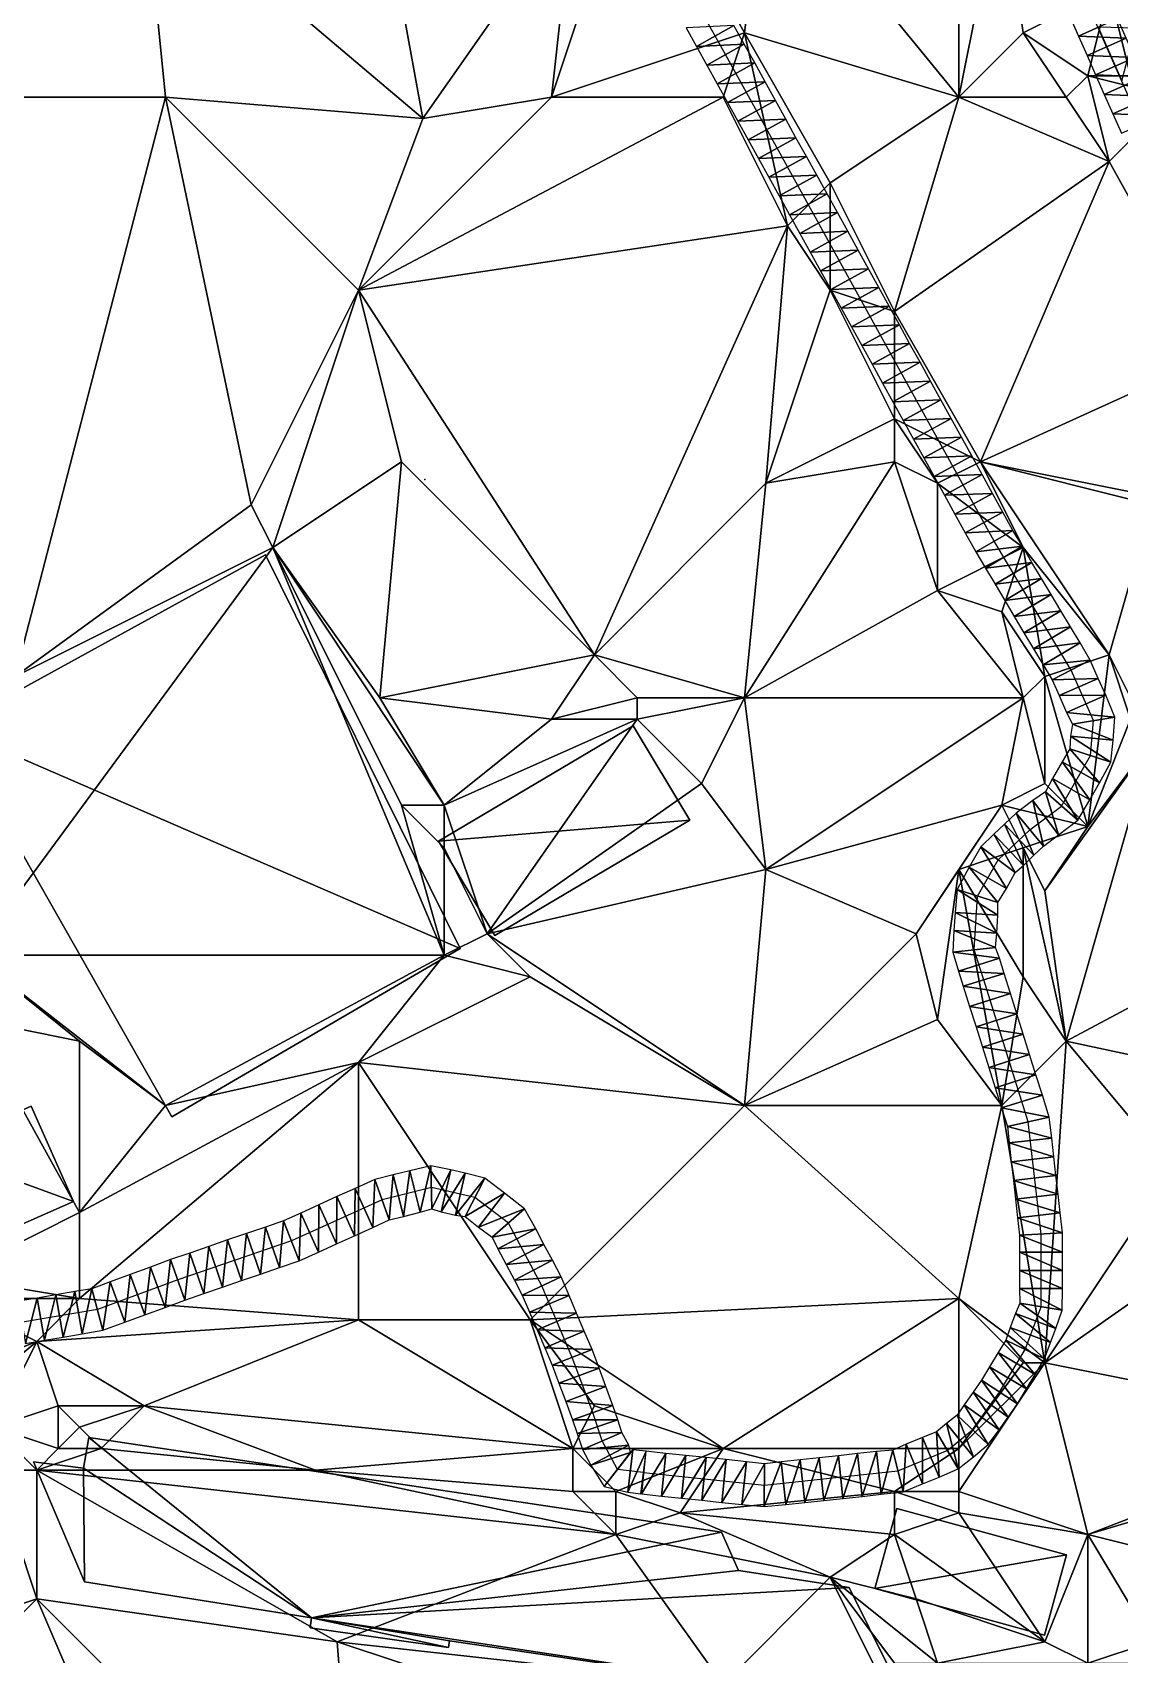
# Model space of a CAD drawing. Header units: metres. Extents: x -1103 to 901, y -902 to 905.
# Drawn here: x 689.6 to 791, y 260.8 to 412 of the extents above; entities that cross this region are included whole.
import ezdxf

# ---------------------------------------------------------------- set-up
doc = ezdxf.new("R2010")
doc.units = ezdxf.units.M
for name, color, linetype in [('OSM_BUILDING_FOOTPRINTS', 7, 'CONTINUOUS'), ('OSM_BUILDING_ROOFS', 1, 'CONTINUOUS'), ('OSM_BUILDING_WALLS', 8, 'CONTINUOUS'), ('OSM_PLAZA', 41, 'CONTINUOUS'), ('OSM_ROAD_AXES', 2, 'CONTINUOUS'), ('OSM_ROAD_SURFACE', 9, 'CONTINUOUS'), ('OSM_TERRAIN', 3, 'CONTINUOUS'), ('OSM_TREES', 3, 'CONTINUOUS')]:
    doc.layers.add(name, color=color, linetype=linetype)

msp = doc.modelspace()

# ---------------------------------------------------------------- linework, layer by layer
at = {"layer": 'OSM_BUILDING_FOOTPRINTS'}
for points in [[(711.33, 363.32, 9.52), (729.47, 326.62, 9.52), (702.61, 310.93, 9.52), (681.95, 347.19, 9.52), (711.33, 363.32, 9.52)], [(732.72, 327.83, 10.71), (727.46, 336.64, 10.71), (745.62, 347.39, 10.71), (750.91, 338.58, 10.71), (732.72, 327.83, 10.71)], [(689.48, 311.94, 9.09), (693.44, 303.03, 9.09), (684.15, 298.98, 9.09), (680.21, 307.87, 9.09), (689.48, 311.94, 9.09)], [(689.71, 278.76, 11.27), (694.37, 278.17, 11.27), (694.85, 281.05, 11.27), (753.85, 272.21, 11.27), (755.45, 268.64, 11.27), (765.77, 267.06, 11.27), (771.35, 255.78, 11.27), (728.49, 262.07, 11.27), (728.38, 261.45, 11.27), (715.5, 263.28, 11.27), (715.62, 264.22, 11.27), (694.44, 267.58, 11.27), (689.71, 278.76, 11.27)], [(770.21, 274.42, 10.73), (786.04, 270.1, 10.73), (783.98, 262.62, 10.73), (768.14, 266.95, 10.73), (770.21, 274.42, 10.73)]]:
    msp.add_polyline3d(points, close=True, dxfattribs=at)
at = {"layer": 'OSM_BUILDING_ROOFS'}
for points in [[(729.47, 326.62, 19.52), (711.33, 363.32, 19.52), (681.95, 347.19, 19.52)], [(729.47, 326.62, 19.52), (681.95, 347.19, 19.52), (702.61, 310.93, 19.52)], [(727.46, 336.64, 20.71), (750.91, 338.58, 20.71), (745.62, 347.39, 20.71)], [(727.46, 336.64, 20.71), (732.72, 327.83, 20.71), (750.91, 338.58, 20.71)], [(693.44, 303.03, 19.09), (689.48, 311.94, 19.09), (680.21, 307.87, 19.09)], [(693.44, 303.03, 19.09), (680.21, 307.87, 19.09), (684.15, 298.98, 19.09)], [(715.62, 264.22, 21.27), (694.85, 281.05, 21.27), (694.37, 278.17, 21.27)], [(715.62, 264.22, 21.27), (753.85, 272.21, 21.27), (694.85, 281.05, 21.27)], [(694.37, 278.17, 21.27), (689.71, 278.76, 21.27), (694.44, 267.58, 21.27)], [(694.37, 278.17, 21.27), (694.44, 267.58, 21.27), (715.62, 264.22, 21.27)], [(786.04, 270.1, 20.73), (770.21, 274.42, 20.73), (768.14, 266.95, 20.73)], [(715.62, 264.22, 21.27), (755.45, 268.64, 21.27), (753.85, 272.21, 21.27)], [(786.04, 270.1, 20.73), (768.14, 266.95, 20.73), (783.98, 262.62, 20.73)], [(715.62, 264.22, 21.27), (765.77, 267.06, 21.27), (755.45, 268.64, 21.27)], [(715.62, 264.22, 21.27), (771.35, 255.78, 21.27), (765.77, 267.06, 21.27)], [(715.62, 264.22, 21.27), (715.5, 263.28, 21.27), (728.38, 261.45, 21.27)], [(715.62, 264.22, 21.27), (728.38, 261.45, 21.27), (728.49, 262.07, 21.27)], [(715.62, 264.22, 21.27), (728.49, 262.07, 21.27), (771.35, 255.78, 21.27)]]:
    msp.add_3dface(points, dxfattribs=at)
at = {"layer": 'OSM_BUILDING_WALLS'}
for points in [[(711.33, 363.32, 9.52), (681.95, 347.19, 9.52), (681.95, 347.19, 19.52)], [(711.33, 363.32, 9.52), (681.95, 347.19, 19.52), (711.33, 363.32, 19.52)], [(729.47, 326.62, 9.52), (711.33, 363.32, 9.52), (711.33, 363.32, 19.52)], [(729.47, 326.62, 9.52), (711.33, 363.32, 19.52), (729.47, 326.62, 19.52)], [(681.95, 347.19, 9.52), (702.61, 310.93, 9.52), (702.61, 310.93, 19.52)], [(681.95, 347.19, 9.52), (702.61, 310.93, 19.52), (681.95, 347.19, 19.52)], [(745.62, 347.39, 10.71), (727.46, 336.64, 10.71), (727.46, 336.64, 20.71)], [(745.62, 347.39, 10.71), (727.46, 336.64, 20.71), (745.62, 347.39, 20.71)], [(750.91, 338.58, 10.71), (745.62, 347.39, 10.71), (745.62, 347.39, 20.71)], [(750.91, 338.58, 10.71), (745.62, 347.39, 20.71), (750.91, 338.58, 20.71)], [(732.72, 327.83, 10.71), (750.91, 338.58, 10.71), (750.91, 338.58, 20.71)], [(732.72, 327.83, 10.71), (750.91, 338.58, 20.71), (732.72, 327.83, 20.71)], [(727.46, 336.64, 10.71), (732.72, 327.83, 10.71), (732.72, 327.83, 20.71)], [(727.46, 336.64, 10.71), (732.72, 327.83, 20.71), (727.46, 336.64, 20.71)], [(702.61, 310.93, 9.52), (729.47, 326.62, 9.52), (729.47, 326.62, 19.52)], [(702.61, 310.93, 9.52), (729.47, 326.62, 19.52), (702.61, 310.93, 19.52)], [(693.44, 303.03, 9.09), (689.48, 311.94, 9.09), (689.48, 311.94, 19.09)], [(693.44, 303.03, 9.09), (689.48, 311.94, 19.09), (693.44, 303.03, 19.09)], [(684.15, 298.98, 9.09), (693.44, 303.03, 9.09), (693.44, 303.03, 19.09)], [(684.15, 298.98, 9.09), (693.44, 303.03, 19.09), (684.15, 298.98, 19.09)], [(694.85, 281.05, 11.27), (694.37, 278.17, 11.27), (694.37, 278.17, 21.27)], [(694.85, 281.05, 11.27), (694.37, 278.17, 21.27), (694.85, 281.05, 21.27)], [(753.85, 272.21, 11.27), (694.85, 281.05, 11.27), (694.85, 281.05, 21.27)], [(753.85, 272.21, 11.27), (694.85, 281.05, 21.27), (753.85, 272.21, 21.27)], [(694.37, 278.17, 11.27), (689.71, 278.76, 11.27), (689.71, 278.76, 21.27)], [(694.37, 278.17, 11.27), (689.71, 278.76, 21.27), (694.37, 278.17, 21.27)], [(689.71, 278.76, 11.27), (694.44, 267.58, 11.27), (694.44, 267.58, 21.27)], [(689.71, 278.76, 11.27), (694.44, 267.58, 21.27), (689.71, 278.76, 21.27)], [(770.21, 274.42, 10.73), (768.14, 266.95, 10.73), (768.14, 266.95, 20.73)], [(770.21, 274.42, 10.73), (768.14, 266.95, 20.73), (770.21, 274.42, 20.73)], [(786.04, 270.1, 10.73), (770.21, 274.42, 10.73), (770.21, 274.42, 20.73)], [(786.04, 270.1, 10.73), (770.21, 274.42, 20.73), (786.04, 270.1, 20.73)], [(755.45, 268.64, 11.27), (753.85, 272.21, 11.27), (753.85, 272.21, 21.27)], [(755.45, 268.64, 11.27), (753.85, 272.21, 21.27), (755.45, 268.64, 21.27)], [(783.98, 262.62, 10.73), (786.04, 270.1, 10.73), (786.04, 270.1, 20.73)], [(783.98, 262.62, 10.73), (786.04, 270.1, 20.73), (783.98, 262.62, 20.73)], [(765.77, 267.06, 11.27), (755.45, 268.64, 11.27), (755.45, 268.64, 21.27)], [(765.77, 267.06, 11.27), (755.45, 268.64, 21.27), (765.77, 267.06, 21.27)], [(694.44, 267.58, 11.27), (715.62, 264.22, 11.27), (715.62, 264.22, 21.27)], [(694.44, 267.58, 11.27), (715.62, 264.22, 21.27), (694.44, 267.58, 21.27)], [(771.35, 255.78, 11.27), (765.77, 267.06, 11.27), (765.77, 267.06, 21.27)], [(771.35, 255.78, 11.27), (765.77, 267.06, 21.27), (771.35, 255.78, 21.27)], [(768.14, 266.95, 10.73), (783.98, 262.62, 10.73), (783.98, 262.62, 20.73)], [(768.14, 266.95, 10.73), (783.98, 262.62, 20.73), (768.14, 266.95, 20.73)], [(715.62, 264.22, 11.27), (715.5, 263.28, 11.27), (715.5, 263.28, 21.27)], [(715.62, 264.22, 11.27), (715.5, 263.28, 21.27), (715.62, 264.22, 21.27)], [(715.5, 263.28, 11.27), (728.38, 261.45, 11.27), (728.38, 261.45, 21.27)], [(715.5, 263.28, 11.27), (728.38, 261.45, 21.27), (715.5, 263.28, 21.27)], [(728.38, 261.45, 11.27), (728.49, 262.07, 11.27), (728.49, 262.07, 21.27)], [(728.38, 261.45, 11.27), (728.49, 262.07, 21.27), (728.38, 261.45, 21.27)], [(728.49, 262.07, 11.27), (771.35, 255.78, 11.27), (771.35, 255.78, 21.27)], [(728.49, 262.07, 11.27), (771.35, 255.78, 21.27), (728.49, 262.07, 21.27)]]:
    msp.add_3dface(points, dxfattribs=at)
at = {"layer": 'OSM_PLAZA'}
msp.add_3dface([(792.48, 412.42, 6.29), (788.97, 412.51, 6.36), (791.17, 407.52, 6.78)], dxfattribs=at)
at = {"layer": 'OSM_ROAD_AXES'}
for points in [[(810.31, 127.47, 9.3), (821.75, 171.88, 11.73), (829.01, 203.84, 11.84), (837.79, 248.5, 13.58), (839.26, 268.87, 5.55), (836.31, 295.27, 5.2), (827.97, 324.34, 5.37), (822.55, 337.56, 5.49), (806.64, 372.64, 6.1), (771.29, 452.37, 6.32), (762.09, 471.09, 6.11), (712.05, 582.63, 7.54), (669.36, 681.06, 4.8), (618.9, 797.04, 3.15)], [(746.58, 277.76, 12.65), (757.85, 276.59, 12.7), (770.3, 277.92, 12.1), (774.9, 279.83, 11.8), (777.27, 281.74, 11.56), (779.79, 285.27, 11.19), (782.16, 289.25, 10.57), (783.65, 293.23, 10.27), (783.65, 300, 9.78), (782.46, 310.46, 9.04), (778.31, 323.71, 9.01), (777.42, 326.51, 9.05), (777.72, 331.52, 9.02), (779.65, 334.9, 8.96), (782.61, 337.7, 8.78), (785.57, 339.91, 8.45), (788.25, 344.63, 8.37), (788.54, 347.87, 8.37), (786.47, 352.58, 8.57), (779.29, 364.61, 9.83), (754.23, 409.96, 8.07), (730.03, 453.25, 8.74)], [(746.58, 277.76, 12.65), (744.14, 278.06, 12.59), (742.74, 280.72, 12.48), (741.84, 283.36, 12.34), (739.92, 288.51, 11.79), (737.09, 295.17, 11.3), (733.98, 301.03, 11.4), (730.85, 303.42, 11.53), (726.8, 304.35, 11.71), (722.2, 303.21, 11.93), (713.74, 299.37, 11.98), (703.15, 295.74, 11.88), (695.65, 292.97, 11.77), (686.85, 291.47, 11.56), (679.13, 289.11, 11.8), (673.21, 285.94, 12.13), (667.79, 282.7, 12.32), (660.88, 279.72, 12.59), (654.44, 277.42, 12.8)]]:
    msp.add_polyline3d(points, dxfattribs=at)
at = {"layer": 'OSM_ROAD_SURFACE'}
for points in [[(790.79, 413.32, 6.3), (786.33, 413.51, 6.28), (787.14, 411.69, 6.38)], [(791.6, 411.5, 6.41), (790.79, 413.32, 6.3), (787.14, 411.69, 6.38)], [(755.01, 412.67, 8.06), (750.55, 412.45, 8.17), (751.52, 410.72, 8.13)], [(755.98, 410.93, 8.09), (755.01, 412.67, 8.06), (751.52, 410.72, 8.13)], [(791.6, 411.5, 6.41), (787.14, 411.69, 6.38), (787.94, 409.88, 6.49)], [(792.4, 409.69, 6.53), (791.6, 411.5, 6.41), (787.94, 409.88, 6.49)], [(755.98, 410.93, 8.09), (751.52, 410.72, 8.13), (752.49, 408.99, 8.17)], [(756.95, 409.19, 8.22), (755.98, 410.93, 8.09), (752.49, 408.99, 8.17)], [(792.4, 409.69, 6.53), (787.94, 409.88, 6.49), (788.74, 408.07, 6.63)], [(756.95, 409.19, 8.22), (752.49, 408.99, 8.17), (753.45, 407.25, 8.21)], [(757.91, 407.44, 8.35), (756.95, 409.19, 8.22), (753.45, 407.25, 8.21)], [(793.2, 407.88, 6.71), (792.4, 409.69, 6.53), (788.74, 408.07, 6.63)], [(757.91, 407.44, 8.35), (753.45, 407.25, 8.21), (754.41, 405.51, 8.29)], [(758.88, 405.7, 8.47), (757.91, 407.44, 8.35), (754.41, 405.51, 8.29)], [(793.2, 407.88, 6.71), (788.74, 408.07, 6.63), (789.55, 406.26, 6.79)], [(794.01, 406.07, 6.95), (793.2, 407.88, 6.71), (789.55, 406.26, 6.79)], [(758.88, 405.7, 8.47), (754.41, 405.51, 8.29), (755.38, 403.76, 8.44)], [(759.84, 403.95, 8.59), (758.88, 405.7, 8.47), (755.38, 403.76, 8.44)], [(794.01, 406.07, 6.95), (789.55, 406.26, 6.79), (790.35, 404.45, 6.95)], [(794.81, 404.25, 7.07), (794.01, 406.07, 6.95), (790.35, 404.45, 6.95)], [(759.84, 403.95, 8.59), (755.38, 403.76, 8.44), (756.34, 402.02, 8.59)], [(760.8, 402.21, 8.71), (759.84, 403.95, 8.59), (756.34, 402.02, 8.59)], [(794.81, 404.25, 7.07), (790.35, 404.45, 6.95), (791.15, 402.63, 7.12)], [(760.8, 402.21, 8.71), (756.34, 402.02, 8.59), (757.3, 400.27, 8.74)], [(761.77, 400.46, 8.83), (760.8, 402.21, 8.71), (757.3, 400.27, 8.74)], [(761.77, 400.46, 8.83), (757.3, 400.27, 8.74), (758.27, 398.53, 8.89)], [(762.73, 398.72, 8.96), (761.77, 400.46, 8.83), (758.27, 398.53, 8.89)], [(762.73, 398.72, 8.96), (758.27, 398.53, 8.89), (759.23, 396.79, 9.04)], [(763.7, 396.98, 9.07), (762.73, 398.72, 8.96), (759.23, 396.79, 9.04)], [(763.7, 396.98, 9.07), (759.23, 396.79, 9.04), (760.19, 395.04, 9.17)], [(764.66, 395.23, 9.2), (763.7, 396.98, 9.07), (760.19, 395.04, 9.17)], [(764.66, 395.23, 9.2), (760.19, 395.04, 9.17), (761.16, 393.3, 9.29)], [(765.62, 393.49, 9.32), (764.66, 395.23, 9.2), (761.16, 393.3, 9.29)], [(765.62, 393.49, 9.32), (761.16, 393.3, 9.29), (762.12, 391.55, 9.41)], [(766.59, 391.74, 9.44), (765.62, 393.49, 9.32), (762.12, 391.55, 9.41)], [(766.59, 391.74, 9.44), (762.12, 391.55, 9.41), (763.09, 389.81, 9.53)], [(767.55, 390, 9.57), (766.59, 391.74, 9.44), (763.09, 389.81, 9.53)], [(767.55, 390, 9.57), (763.09, 389.81, 9.53), (764.05, 388.06, 9.64)], [(768.51, 388.25, 9.69), (767.55, 390, 9.57), (764.05, 388.06, 9.64)], [(768.51, 388.25, 9.69), (764.05, 388.06, 9.64), (765.01, 386.32, 9.73)], [(769.48, 386.51, 9.81), (768.51, 388.25, 9.69), (765.01, 386.32, 9.73)], [(769.48, 386.51, 9.81), (765.01, 386.32, 9.73), (765.98, 384.57, 9.81)], [(770.44, 384.76, 9.88), (769.48, 386.51, 9.81), (765.98, 384.57, 9.81)], [(770.44, 384.76, 9.88), (765.98, 384.57, 9.81), (766.94, 382.83, 9.89)], [(771.4, 383.02, 9.91), (770.44, 384.76, 9.88), (766.94, 382.83, 9.89)], [(771.4, 383.02, 9.91), (766.94, 382.83, 9.89), (767.9, 381.09, 9.97)], [(772.37, 381.28, 9.94), (771.4, 383.02, 9.91), (767.9, 381.09, 9.97)], [(772.37, 381.28, 9.94), (767.9, 381.09, 9.97), (768.87, 379.34, 10.05)], [(773.33, 379.53, 9.97), (772.37, 381.28, 9.94), (768.87, 379.34, 10.05)], [(773.33, 379.53, 9.97), (768.87, 379.34, 10.05), (769.83, 377.6, 10.13)], [(774.3, 377.79, 9.99), (773.33, 379.53, 9.97), (769.83, 377.6, 10.13)], [(774.3, 377.79, 9.99), (769.83, 377.6, 10.13), (770.8, 375.85, 10.17)], [(775.26, 376.04, 10.02), (774.3, 377.79, 9.99), (770.8, 375.85, 10.17)], [(775.26, 376.04, 10.02), (770.8, 375.85, 10.17), (771.76, 374.11, 10.16)], [(776.22, 374.3, 10.05), (775.26, 376.04, 10.02), (771.76, 374.11, 10.16)], [(776.22, 374.3, 10.05), (771.76, 374.11, 10.16), (772.72, 372.36, 10.14)], [(777.19, 372.55, 10.08), (776.22, 374.3, 10.05), (772.72, 372.36, 10.14)], [(777.19, 372.55, 10.08), (772.72, 372.36, 10.14), (773.69, 370.62, 10.12)], [(778.15, 370.81, 10.02), (777.19, 372.55, 10.08), (773.69, 370.62, 10.12)], [(778.15, 370.81, 10.02), (773.69, 370.62, 10.12), (774.65, 368.88, 10.11)], [(779.12, 369.06, 9.93), (778.15, 370.81, 10.02), (774.65, 368.88, 10.11)], [(779.12, 369.06, 9.93), (774.65, 368.88, 10.11), (775.61, 367.13, 10.1)], [(780.08, 367.32, 9.84), (779.12, 369.06, 9.93), (775.61, 367.13, 10.1)], [(780.08, 367.32, 9.84), (775.61, 367.13, 10.1), (776.58, 365.39, 10.09)], [(781.03, 365.6, 9.75), (780.08, 367.32, 9.84), (776.58, 365.39, 10.09)], [(781.03, 365.6, 9.75), (776.58, 365.39, 10.09), (777.56, 363.62, 10.08)], [(781.91, 364.13, 9.67), (781.03, 365.6, 9.75), (777.56, 363.62, 10.08)], [(781.91, 364.13, 9.67), (777.56, 363.62, 10.08), (778.47, 362.08, 10.05)], [(782.8, 362.62, 9.51), (781.91, 364.13, 9.67), (778.47, 362.08, 10.05)], [(782.8, 362.62, 9.51), (778.47, 362.08, 10.05), (779.37, 360.58, 9.77)], [(783.7, 361.12, 9.34), (782.8, 362.62, 9.51), (779.37, 360.58, 9.77)], [(783.7, 361.12, 9.34), (779.37, 360.58, 9.77), (780.26, 359.07, 9.49)], [(784.6, 359.62, 9.18), (783.7, 361.12, 9.34), (780.26, 359.07, 9.49)], [(784.6, 359.62, 9.18), (780.26, 359.07, 9.49), (781.16, 357.57, 9.33)], [(785.49, 358.11, 9.01), (784.6, 359.62, 9.18), (781.16, 357.57, 9.33)], [(785.49, 358.11, 9.01), (781.16, 357.57, 9.33), (782.06, 356.06, 9.18)], [(786.39, 356.61, 8.84), (785.49, 358.11, 9.01), (782.06, 356.06, 9.18)], [(786.39, 356.61, 8.84), (782.06, 356.06, 9.18), (782.96, 354.56, 9.03)], [(787.29, 355.11, 8.67), (786.39, 356.61, 8.84), (782.96, 354.56, 9.03)], [(787.29, 355.11, 8.67), (782.96, 354.56, 9.03), (783.85, 353.06, 8.88)], [(788.24, 353.5, 8.49), (787.29, 355.11, 8.67), (783.85, 353.06, 8.88)], [(788.24, 353.5, 8.49), (783.85, 353.06, 8.88), (784.69, 351.66, 8.75)], [(788.99, 351.81, 8.42), (788.24, 353.5, 8.49), (784.69, 351.66, 8.75)], [(788.99, 351.81, 8.42), (784.69, 351.66, 8.75), (785.33, 350.2, 8.69)], [(789.68, 350.24, 8.35), (788.99, 351.81, 8.42), (785.33, 350.2, 8.69)], [(789.68, 350.24, 8.35), (785.33, 350.2, 8.69), (786.02, 348.63, 8.62)], [(790.52, 348.2, 8.25), (789.68, 350.24, 8.35), (786.02, 348.63, 8.62)], [(790.52, 348.2, 8.25), (786.02, 348.63, 8.62), (786.57, 347.53, 8.57)], [(790.39, 346.06, 8.24), (790.52, 348.2, 8.25), (786.57, 347.53, 8.57)], [(790.15, 344, 8.24), (786.4, 346.43, 8.58), (786.34, 345.25, 8.57)], [(790.39, 346.06, 8.24), (786.57, 347.53, 8.57), (786.4, 346.43, 8.58)], [(790.15, 344, 8.24), (790.39, 346.06, 8.24), (786.4, 346.43, 8.58)], [(789.09, 342.07, 8.32), (786.34, 345.25, 8.57), (785.62, 344.04, 8.57)], [(789.09, 342.07, 8.32), (790.15, 344, 8.24), (786.34, 345.25, 8.57)], [(788.2, 340.5, 8.39), (785.62, 344.04, 8.57), (784.72, 342.47, 8.53)], [(788.2, 340.5, 8.39), (789.09, 342.07, 8.32), (785.62, 344.04, 8.57)], [(787.07, 338.59, 8.44), (784.72, 342.47, 8.53), (784.07, 341.24, 8.56)], [(787.07, 338.59, 8.44), (788.2, 340.5, 8.39), (784.72, 342.47, 8.53)], [(783.88, 336.16, 8.72), (782.89, 340.41, 8.7), (781.34, 339.25, 8.88)], [(785.29, 337.21, 8.63), (784.07, 341.24, 8.56), (782.89, 340.41, 8.7)], [(783.88, 336.16, 8.72), (785.29, 337.21, 8.63), (782.89, 340.41, 8.7)], [(785.29, 337.21, 8.63), (787.07, 338.59, 8.44), (784.07, 341.24, 8.56)], [(782.99, 335.32, 8.77), (781.34, 339.25, 8.88), (780.25, 338.22, 8.97)], [(782.99, 335.32, 8.77), (783.88, 336.16, 8.72), (781.34, 339.25, 8.88)], [(781.25, 333.71, 8.94), (779.26, 337.29, 9.01), (778.04, 336.1, 9.07)], [(782.01, 334.38, 8.91), (780.25, 338.22, 8.97), (779.26, 337.29, 9.01)], [(781.25, 333.71, 8.94), (782.01, 334.38, 8.91), (779.26, 337.29, 9.01)], [(782.01, 334.38, 8.91), (782.99, 335.32, 8.77), (780.25, 338.22, 8.97)], [(780.42, 332.23, 8.96), (778.04, 336.1, 9.07), (776.95, 334.2, 9.12)], [(780.42, 332.23, 8.96), (781.25, 333.71, 8.94), (778.04, 336.1, 9.07)], [(779.63, 330.92, 8.99), (776.95, 334.2, 9.12), (775.82, 332.12, 9.18)], [(779.63, 330.92, 8.99), (780.42, 332.23, 8.96), (776.95, 334.2, 9.12)], [(779.62, 329.73, 8.98), (775.82, 332.12, 9.18), (775.63, 329.97, 9.21)], [(779.62, 329.73, 8.98), (779.63, 330.92, 8.99), (775.82, 332.12, 9.18)], [(779.52, 328.06, 8.98), (775.63, 329.97, 9.21), (775.53, 328.3, 9.23)], [(779.52, 328.06, 8.98), (779.62, 329.73, 8.98), (775.63, 329.97, 9.21)], [(779.41, 326.73, 8.99), (775.53, 328.3, 9.23), (775.44, 326.29, 9.25)], [(779.41, 326.73, 8.99), (779.52, 328.06, 8.98), (775.53, 328.3, 9.23)], [(779.77, 325.71, 8.97), (779.41, 326.73, 8.99), (775.44, 326.29, 9.25)], [(779.77, 325.71, 8.97), (775.44, 326.29, 9.25), (775.96, 324.51, 9.22)], [(780.22, 324.31, 8.95), (779.77, 325.71, 8.97), (775.96, 324.51, 9.22)], [(780.22, 324.31, 8.95), (775.96, 324.51, 9.22), (776.4, 323.11, 9.2)], [(780.81, 322.42, 8.92), (780.22, 324.31, 8.95), (776.4, 323.11, 9.2)], [(780.81, 322.42, 8.92), (776.4, 323.11, 9.2), (776.99, 321.22, 9.16)], [(781.4, 320.53, 8.9), (780.81, 322.42, 8.92), (776.99, 321.22, 9.16)], [(781.4, 320.53, 8.9), (776.99, 321.22, 9.16), (777.59, 319.33, 9.13)], [(782, 318.63, 8.85), (781.4, 320.53, 8.9), (777.59, 319.33, 9.13)], [(782, 318.63, 8.85), (777.59, 319.33, 9.13), (778.18, 317.44, 9.1)], [(782.59, 316.74, 8.79), (782, 318.63, 8.85), (778.18, 317.44, 9.1)], [(782.59, 316.74, 8.79), (778.18, 317.44, 9.1), (778.77, 315.54, 9.06)], [(783.18, 314.85, 8.77), (782.59, 316.74, 8.79), (778.77, 315.54, 9.06)], [(783.18, 314.85, 8.77), (778.77, 315.54, 9.06), (779.37, 313.65, 9.03)], [(783.78, 312.96, 8.9), (783.18, 314.85, 8.77), (779.37, 313.65, 9.03)], [(783.78, 312.96, 8.9), (779.37, 313.65, 9.03), (779.96, 311.76, 9.01)], [(784.42, 310.89, 9.04), (783.78, 312.96, 8.9), (779.96, 311.76, 9.01)], [(784.42, 310.89, 9.04), (779.96, 311.76, 9.01), (780.51, 310.04, 9.13)], [(784.65, 308.94, 9.18), (784.42, 310.89, 9.04), (780.51, 310.04, 9.13)], [(784.65, 308.94, 9.18), (780.51, 310.04, 9.13), (780.67, 308.5, 9.24)], [(784.85, 307.2, 9.3), (784.65, 308.94, 9.18), (780.67, 308.5, 9.24)], [(784.85, 307.2, 9.3), (780.67, 308.5, 9.24), (780.87, 306.75, 9.37)], [(785.04, 305.46, 9.43), (784.85, 307.2, 9.3), (780.87, 306.75, 9.37)], [(723.25, 305.53, 11.91), (721.53, 305.1, 11.99), (722.87, 301.33, 11.96)], [(723.25, 305.53, 11.91), (722.87, 301.33, 11.96), (724.21, 301.65, 11.9)], [(724.78, 305.91, 11.84), (723.25, 305.53, 11.91), (724.21, 301.65, 11.9)], [(724.78, 305.91, 11.84), (724.21, 301.65, 11.9), (725.75, 302.03, 11.83)], [(726.75, 306.35, 11.75), (724.78, 305.91, 11.84), (725.75, 302.03, 11.83)], [(726.75, 306.35, 11.75), (725.75, 302.03, 11.83), (726.85, 302.35, 11.77)], [(728.6, 305.99, 11.66), (726.75, 306.35, 11.75), (726.85, 302.35, 11.77)], [(728.6, 305.99, 11.66), (726.85, 302.35, 11.77), (727.7, 302.09, 11.74)], [(729.95, 305.68, 11.6), (728.6, 305.99, 11.66), (727.7, 302.09, 11.74)], [(729.95, 305.68, 11.6), (727.7, 302.09, 11.74), (729.05, 301.78, 11.68)], [(731.77, 305.2, 11.51), (729.95, 305.68, 11.6), (729.05, 301.78, 11.68)], [(785.04, 305.46, 9.43), (780.87, 306.75, 9.37), (781.07, 305.01, 9.49)], [(719.68, 304.26, 12.07), (717.99, 303.5, 12.05), (719.64, 299.85, 12.1)], [(719.68, 304.26, 12.07), (719.64, 299.85, 12.1), (721.33, 300.62, 12.04)], [(721.53, 305.1, 11.99), (719.68, 304.26, 12.07), (721.33, 300.62, 12.04)], [(721.53, 305.1, 11.99), (721.33, 300.62, 12.04), (722.87, 301.33, 11.96)], [(731.77, 305.2, 11.51), (729.05, 301.78, 11.68), (729.94, 301.64, 11.64)], [(733.63, 303.82, 11.44), (731.77, 305.2, 11.51), (729.94, 301.64, 11.64)], [(785.24, 303.71, 9.54), (785.04, 305.46, 9.43), (781.07, 305.01, 9.49)], [(785.24, 303.71, 9.54), (781.07, 305.01, 9.49), (781.26, 303.26, 9.61)], [(716.3, 302.73, 12.04), (714.61, 301.96, 12.02), (716.26, 298.32, 12.07)], [(716.3, 302.73, 12.04), (716.26, 298.32, 12.07), (717.95, 299.09, 12.09)], [(717.99, 303.5, 12.05), (716.3, 302.73, 12.04), (717.95, 299.09, 12.09)], [(717.99, 303.5, 12.05), (717.95, 299.09, 12.09), (719.64, 299.85, 12.1)], [(733.63, 303.82, 11.44), (729.94, 301.64, 11.64), (731.2, 300.64, 11.59)], [(735.48, 302.35, 11.36), (733.63, 303.82, 11.44), (731.2, 300.64, 11.59)], [(785.44, 301.97, 9.66), (785.24, 303.71, 9.54), (781.26, 303.26, 9.61)], [(785.44, 301.97, 9.66), (781.26, 303.26, 9.61), (781.46, 301.52, 9.73)], [(713, 301.23, 12.01), (711.33, 300.66, 11.99), (712.63, 296.88, 12.04)], [(713, 301.23, 12.01), (712.63, 296.88, 12.04), (714.48, 297.51, 12.06)], [(714.61, 301.96, 12.02), (713, 301.23, 12.01), (714.48, 297.51, 12.06)], [(714.61, 301.96, 12.02), (714.48, 297.51, 12.06), (716.26, 298.32, 12.07)], [(735.48, 302.35, 11.36), (731.2, 300.64, 11.59), (732.48, 299.71, 11.53)], [(736.53, 300.5, 11.33), (735.48, 302.35, 11.36), (732.48, 299.71, 11.53)], [(785.64, 300.12, 9.78), (785.44, 301.97, 9.66), (781.46, 301.52, 9.73)], [(785.64, 300.12, 9.78), (781.46, 301.52, 9.73), (781.65, 299.89, 9.85)], [(707.8, 299.45, 11.96), (706.03, 298.84, 11.94), (707.33, 295.06, 11.98)], [(707.8, 299.45, 11.96), (707.33, 295.06, 11.98), (709.1, 295.66, 12)], [(709.56, 300.05, 11.97), (707.8, 299.45, 11.96), (709.1, 295.66, 12)], [(709.56, 300.05, 11.97), (709.1, 295.66, 12), (710.86, 296.27, 12.02)], [(711.33, 300.66, 11.99), (709.56, 300.05, 11.97), (710.86, 296.27, 12.02)], [(711.33, 300.66, 11.99), (710.86, 296.27, 12.02), (712.63, 296.88, 12.04)], [(736.53, 300.5, 11.33), (732.48, 299.71, 11.53), (732.99, 298.63, 11.52)], [(737.3, 299.04, 11.3), (736.53, 300.5, 11.33), (732.99, 298.63, 11.52)], [(785.65, 298.31, 9.9), (785.64, 300.12, 9.78), (781.65, 299.89, 9.85)], [(785.65, 298.31, 9.9), (781.65, 299.89, 9.85), (781.65, 298.31, 9.96)], [(704.27, 298.23, 11.92), (702.48, 297.62, 11.9), (703.82, 293.85, 11.95)], [(704.27, 298.23, 11.92), (703.82, 293.85, 11.95), (705.57, 294.45, 11.97)], [(706.03, 298.84, 11.94), (704.27, 298.23, 11.92), (705.57, 294.45, 11.97)], [(706.03, 298.84, 11.94), (705.57, 294.45, 11.97), (707.33, 295.06, 11.98)], [(737.3, 299.04, 11.3), (732.99, 298.63, 11.52), (733.77, 297.17, 11.49)], [(738.08, 297.57, 11.28), (737.3, 299.04, 11.3), (733.77, 297.17, 11.49)], [(785.65, 296.62, 10.02), (785.65, 298.31, 9.9), (781.65, 298.31, 9.96)], [(785.65, 296.62, 10.02), (781.65, 298.31, 9.96), (781.65, 296.62, 10.08)], [(700.59, 296.92, 11.89), (698.71, 296.23, 11.87), (700.09, 292.48, 11.88)], [(700.59, 296.92, 11.89), (700.09, 292.48, 11.88), (701.97, 293.17, 11.93)], [(702.48, 297.62, 11.9), (700.59, 296.92, 11.89), (701.97, 293.17, 11.93)], [(702.48, 297.62, 11.9), (701.97, 293.17, 11.93), (703.82, 293.85, 11.95)], [(738.08, 297.57, 11.28), (733.77, 297.17, 11.49), (734.54, 295.7, 11.47)], [(738.89, 296.03, 11.26), (738.08, 297.57, 11.28), (734.54, 295.7, 11.47)], [(785.65, 294.93, 10.13), (785.65, 296.62, 10.02), (781.65, 296.62, 10.08)], [(785.65, 294.93, 10.13), (781.65, 296.62, 10.08), (781.65, 294.93, 10.2)], [(696.83, 295.54, 11.85), (695.12, 294.9, 11.83), (696.17, 291.04, 11.78)], [(696.83, 295.54, 11.85), (696.17, 291.04, 11.78), (698.22, 291.79, 11.83)], [(698.71, 296.23, 11.87), (696.83, 295.54, 11.85), (698.22, 291.79, 11.83)], [(698.71, 296.23, 11.87), (698.22, 291.79, 11.83), (700.09, 292.48, 11.88)], [(738.89, 296.03, 11.26), (734.54, 295.7, 11.47), (735.28, 294.31, 11.45)], [(739.64, 294.29, 11.26), (738.89, 296.03, 11.26), (735.28, 294.31, 11.45)], [(785.62, 292.91, 10.28), (785.65, 294.93, 10.13), (781.65, 294.93, 10.2)], [(785.62, 292.91, 10.28), (781.65, 294.93, 10.2), (781.67, 293.56, 10.29)], [(690.03, 294.04, 11.72), (688.27, 293.74, 11.68), (688.95, 289.8, 11.68)], [(690.03, 294.04, 11.72), (688.95, 289.8, 11.68), (690.71, 290.1, 11.67)], [(691.79, 294.34, 11.71), (690.03, 294.04, 11.72), (690.71, 290.1, 11.67)], [(691.79, 294.34, 11.71), (690.71, 290.1, 11.67), (692.47, 290.4, 11.71)], [(693.55, 294.64, 11.76), (691.79, 294.34, 11.71), (692.47, 290.4, 11.71)], [(693.55, 294.64, 11.76), (692.47, 290.4, 11.71), (694.23, 290.7, 11.74)], [(695.12, 294.9, 11.83), (693.55, 294.64, 11.76), (694.23, 290.7, 11.74)], [(695.12, 294.9, 11.83), (694.23, 290.7, 11.74), (696.17, 291.04, 11.78)], [(739.64, 294.29, 11.26), (735.28, 294.31, 11.45), (735.96, 292.72, 11.43)], [(740.34, 292.62, 11.29), (739.64, 294.29, 11.26), (735.96, 292.72, 11.43)], [(785.03, 291.21, 10.42), (781.67, 293.56, 10.29), (781.28, 292.61, 10.36)], [(785.03, 291.21, 10.42), (785.62, 292.91, 10.28), (781.67, 293.56, 10.29)], [(740.34, 292.62, 11.29), (735.96, 292.72, 11.43), (736.66, 291.06, 11.54)], [(741.05, 290.96, 11.47), (740.34, 292.62, 11.29), (736.66, 291.06, 11.54)], [(784.53, 289.88, 10.54), (781.28, 292.61, 10.36), (780.78, 291.28, 10.45)], [(784.53, 289.88, 10.54), (785.03, 291.21, 10.42), (781.28, 292.61, 10.36)], [(741.05, 290.96, 11.47), (736.66, 291.06, 11.54), (737.37, 289.39, 11.7)], [(741.78, 289.25, 11.71), (741.05, 290.96, 11.47), (737.37, 289.39, 11.7)], [(783.97, 288.38, 10.67), (780.78, 291.28, 10.45), (780.37, 290.12, 10.63)], [(783.97, 288.38, 10.67), (784.53, 289.88, 10.54), (780.78, 291.28, 10.45)], [(741.78, 289.25, 11.71), (737.37, 289.39, 11.7), (738.06, 287.77, 11.86)], [(742.43, 287.49, 11.95), (741.78, 289.25, 11.71), (738.06, 287.77, 11.86)], [(782.3, 285.57, 11), (779.66, 288.95, 10.83), (778.86, 287.62, 10.97)], [(783.09, 286.9, 10.84), (780.37, 290.12, 10.63), (779.66, 288.95, 10.83)], [(782.3, 285.57, 11), (783.09, 286.9, 10.84), (779.66, 288.95, 10.83)], [(783.09, 286.9, 10.84), (783.97, 288.38, 10.67), (780.37, 290.12, 10.63)], [(742.43, 287.49, 11.95), (738.06, 287.77, 11.86), (738.68, 286.1, 12.01)], [(743.07, 285.78, 12.15), (742.43, 287.49, 11.95), (738.68, 286.1, 12.01)], [(781.46, 284.18, 11.18), (778.86, 287.62, 10.97), (778.11, 286.37, 11.1)], [(781.46, 284.18, 11.18), (782.3, 285.57, 11), (778.86, 287.62, 10.97)], [(743.07, 285.78, 12.15), (738.68, 286.1, 12.01), (739.33, 284.38, 12.17)], [(780.58, 282.93, 11.34), (778.11, 286.37, 11.1), (777.32, 285.26, 11.22)], [(780.58, 282.93, 11.34), (781.46, 284.18, 11.18), (778.11, 286.37, 11.1)], [(743.72, 284.03, 12.35), (743.07, 285.78, 12.15), (739.33, 284.38, 12.17)], [(743.72, 284.03, 12.35), (739.33, 284.38, 12.17), (739.96, 282.69, 12.32)], [(779.74, 281.76, 11.49), (777.32, 285.26, 11.22), (776.48, 284.08, 11.34)], [(779.74, 281.76, 11.49), (780.58, 282.93, 11.34), (777.32, 285.26, 11.22)], [(744.18, 282.68, 12.47), (743.72, 284.03, 12.35), (739.96, 282.69, 12.32)], [(777.34, 279.23, 11.83), (775.82, 283.12, 11.45), (774.83, 282.34, 11.59)], [(778.72, 280.37, 11.67), (776.48, 284.08, 11.34), (775.82, 283.12, 11.45)], [(777.34, 279.23, 11.83), (778.72, 280.37, 11.67), (775.82, 283.12, 11.45)], [(778.72, 280.37, 11.67), (779.74, 281.76, 11.49), (776.48, 284.08, 11.34)], [(744.18, 282.68, 12.47), (739.96, 282.69, 12.32), (740.39, 281.4, 12.44)], [(744.57, 281.51, 12.53), (744.18, 282.68, 12.47), (740.39, 281.4, 12.44)], [(744.57, 281.51, 12.53), (740.39, 281.4, 12.44), (740.9, 279.92, 12.53)], [(745.21, 280.32, 12.6), (744.57, 281.51, 12.53), (740.9, 279.92, 12.53)], [(774.14, 277.35, 12.09), (773.89, 281.56, 11.72), (772.6, 281.04, 11.83)], [(775.92, 278.11, 11.99), (774.83, 282.34, 11.59), (773.89, 281.56, 11.72)], [(774.14, 277.35, 12.09), (775.92, 278.11, 11.99), (773.89, 281.56, 11.72)], [(775.92, 278.11, 11.99), (777.34, 279.23, 11.83), (774.83, 282.34, 11.59)], [(745.21, 280.32, 12.6), (740.9, 279.92, 12.53), (741.67, 278.45, 12.58)], [(745.36, 279.65, 12.63), (745.21, 280.32, 12.6), (741.67, 278.45, 12.58)], [(745.6, 279.9, 12.63), (745.36, 279.65, 12.63), (742.92, 276.48, 12.75)], [(745.6, 279.9, 12.63), (742.92, 276.48, 12.75), (745.12, 275.93, 12.74)], [(746.83, 279.75, 12.66), (745.6, 279.9, 12.63), (745.12, 275.93, 12.74)], [(768.74, 275.74, 12.35), (769.82, 279.86, 12.08), (768.31, 279.72, 12.16)], [(768.74, 275.74, 12.35), (770.79, 275.98, 12.26), (769.82, 279.86, 12.08)], [(770.79, 275.98, 12.26), (771.07, 280.4, 11.97), (769.82, 279.86, 12.08)], [(770.79, 275.98, 12.26), (772.61, 276.71, 12.16), (771.07, 280.4, 11.97)], [(772.61, 276.71, 12.16), (772.6, 281.04, 11.83), (771.07, 280.4, 11.97)], [(772.61, 276.71, 12.16), (774.14, 277.35, 12.09), (772.6, 281.04, 11.83)], [(745.36, 279.65, 12.63), (741.67, 278.45, 12.58), (742.92, 276.48, 12.75)], [(746.83, 279.75, 12.66), (745.12, 275.93, 12.74), (746.34, 275.78, 12.82)], [(746.38, 275.77, 12.82), (748.67, 279.56, 12.7), (746.79, 279.75, 12.65)], [(746.38, 275.77, 12.82), (748.25, 275.58, 12.93), (748.67, 279.56, 12.7)], [(748.25, 275.58, 12.93), (750.54, 279.36, 12.74), (748.67, 279.56, 12.7)], [(748.25, 275.58, 12.93), (750.13, 275.38, 13.04), (750.54, 279.36, 12.74)], [(750.13, 275.38, 13.04), (752.42, 279.17, 12.8), (750.54, 279.36, 12.74)], [(750.13, 275.38, 13.04), (752.01, 275.19, 13.04), (752.42, 279.17, 12.8)], [(752.01, 275.19, 13.04), (754.3, 278.97, 12.82), (752.42, 279.17, 12.8)], [(752.01, 275.19, 13.04), (753.88, 274.99, 12.97), (754.3, 278.97, 12.82)], [(753.88, 274.99, 12.97), (756.18, 278.78, 12.75), (754.3, 278.97, 12.82)], [(753.88, 274.99, 12.97), (755.76, 274.8, 12.89), (756.18, 278.78, 12.75)], [(755.76, 274.8, 12.89), (757.85, 278.59, 12.68), (756.18, 278.78, 12.75)], [(755.76, 274.8, 12.89), (757.84, 274.59, 12.86), (757.85, 278.59, 12.68)], [(757.84, 274.59, 12.86), (759.84, 274.79, 12.77), (759.41, 278.77, 12.61)], [(757.84, 274.59, 12.86), (759.41, 278.77, 12.61), (757.85, 278.59, 12.68)], [(759.84, 274.79, 12.77), (761.19, 278.96, 12.52), (759.41, 278.77, 12.61)], [(759.84, 274.79, 12.77), (761.62, 274.98, 12.68), (761.19, 278.96, 12.52)], [(761.62, 274.98, 12.68), (762.97, 279.15, 12.43), (761.19, 278.96, 12.52)], [(761.62, 274.98, 12.68), (763.4, 275.17, 12.6), (762.97, 279.15, 12.43)], [(763.4, 275.17, 12.6), (764.75, 279.34, 12.34), (762.97, 279.15, 12.43)], [(763.4, 275.17, 12.6), (765.18, 275.36, 12.51), (764.75, 279.34, 12.34)], [(765.18, 275.36, 12.51), (766.53, 279.53, 12.25), (764.75, 279.34, 12.34)], [(765.18, 275.36, 12.51), (766.96, 275.55, 12.43), (766.53, 279.53, 12.25)], [(766.96, 275.55, 12.43), (768.31, 279.72, 12.16), (766.53, 279.53, 12.25)], [(766.96, 275.55, 12.43), (768.74, 275.74, 12.35), (768.31, 279.72, 12.16)]]:
    msp.add_3dface(points, dxfattribs=at)
at = {"layer": 'OSM_TERRAIN'}
for points in [[(818, 410, 4.75), (764, 544, 4.73), (776, 486, 5.31)], [(818, 410, 4.75), (844, 514, 2.17), (764, 544, 4.73)], [(778, 458, 5.69), (818, 410, 4.75), (776, 486, 5.31)], [(804, 412, 5.27), (778, 458, 5.69), (782, 438, 6.13)], [(818, 410, 4.75), (778, 458, 5.69), (804, 412, 5.27)], [(782, 438, 6.13), (790, 416, 6.05), (804, 412, 5.27)], [(738, 406, 8.38), (746, 430, 8.4), (740, 424, 8.81)], [(738, 406, 8.38), (756, 412, 7.98), (746, 430, 8.4)], [(756, 412, 7.98), (758, 428, 7.15), (746, 430, 8.4)], [(776, 406, 7.3), (776, 430, 6.95), (758, 428, 7.15)], [(776, 406, 7.3), (780, 426, 6.17), (776, 430, 6.95)], [(664, 406, 12.95), (700, 426, 11.94), (676, 428, 12)], [(756, 412, 7.98), (776, 406, 7.3), (758, 428, 7.15)], [(664, 406, 12.95), (702, 406, 10.99), (700, 426, 11.94)], [(702, 406, 10.99), (726, 404, 9.57), (700, 426, 11.94)], [(700, 426, 11.94), (726, 404, 9.57), (722, 426, 9.96)], [(726, 404, 9.57), (740, 424, 8.81), (722, 426, 9.96)], [(782, 412, 6.34), (780, 426, 6.17), (776, 406, 7.3)], [(782, 412, 6.34), (790, 416, 6.05), (780, 426, 6.17)], [(738, 406, 8.38), (740, 424, 8.81), (726, 404, 9.57)], [(788, 408, 6.56), (790, 416, 6.05), (782, 412, 6.34)], [(788, 408, 6.56), (792, 408, 6.68), (790, 416, 6.05)], [(792, 408, 6.68), (804, 412, 5.27), (790, 416, 6.05)], [(754, 406, 8.19), (756, 412, 7.98), (738, 406, 8.38)], [(760, 394, 9.19), (756, 412, 7.98), (754, 406, 8.19)], [(760, 394, 9.19), (764, 398, 8.96), (756, 412, 7.98)], [(764, 398, 8.96), (776, 406, 7.3), (756, 412, 7.98)], [(786, 406, 7.12), (782, 412, 6.34), (776, 406, 7.3)], [(786, 406, 7.12), (788, 408, 6.56), (782, 412, 6.34)], [(786, 406, 7.12), (790, 400, 7.23), (788, 408, 6.56)], [(790, 400, 7.23), (796, 406, 6.97), (788, 408, 6.56)], [(788, 408, 6.56), (796, 406, 6.97), (792, 408, 6.68)], [(688, 352, 11.64), (702, 406, 10.99), (664, 406, 12.95)], [(688, 352, 11.64), (710, 368, 11.05), (702, 406, 10.99)], [(710, 368, 11.05), (720, 388, 10.12), (702, 406, 10.99)], [(702, 406, 10.99), (720, 388, 10.12), (726, 404, 9.57)], [(720, 388, 10.12), (738, 406, 8.38), (726, 404, 9.57)], [(720, 388, 10.12), (754, 406, 8.19), (738, 406, 8.38)], [(720, 388, 10.12), (760, 394, 9.19), (754, 406, 8.19)], [(764, 398, 8.96), (770, 386, 9.8), (776, 406, 7.3)], [(770, 386, 9.8), (790, 400, 7.23), (776, 406, 7.3)], [(790, 400, 7.23), (786, 406, 7.12), (776, 406, 7.3)], [(800, 382, 6.64), (796, 406, 6.97), (790, 400, 7.23)], [(778, 372, 10.02), (790, 400, 7.23), (770, 386, 9.8)], [(800, 382, 6.64), (790, 400, 7.23), (778, 372, 10.02)], [(764, 388, 9.6), (764, 398, 8.96), (760, 394, 9.19)], [(764, 388, 9.6), (770, 386, 9.8), (764, 398, 8.96)], [(742, 354, 13.53), (760, 394, 9.19), (720, 388, 10.12)], [(742, 354, 13.53), (758, 370, 11.93), (760, 394, 9.19)], [(758, 370, 11.93), (764, 388, 9.6), (760, 394, 9.19)], [(710, 368, 11.05), (712, 364, 11.49), (720, 388, 10.12)], [(712, 364, 11.49), (724, 372, 11.05), (720, 388, 10.12)], [(724, 372, 11.05), (742, 354, 13.53), (720, 388, 10.12)], [(758, 370, 11.93), (770, 376, 10.14), (764, 388, 9.6)], [(770, 376, 10.14), (770, 386, 9.8), (764, 388, 9.6)], [(770, 376, 10.14), (778, 372, 10.02), (770, 386, 9.8)], [(778, 372, 10.02), (808, 366, 5.84), (800, 382, 6.64)], [(758, 370, 11.93), (770, 372, 10.58), (770, 376, 10.14)], [(774, 370, 10.06), (778, 372, 10.02), (770, 376, 10.14)], [(774, 370, 10.06), (770, 376, 10.14), (770, 372, 10.58)], [(712, 364, 11.49), (722, 350, 12.1), (724, 372, 11.05)], [(724, 372, 11.05), (722, 350, 12.1), (742, 354, 13.53)], [(774, 360, 10.52), (770, 372, 10.58), (756, 350, 13.08)], [(756, 350, 13.08), (770, 372, 10.58), (758, 370, 11.93)], [(770, 372, 10.58), (774, 360, 10.52), (774, 370, 10.06)], [(782, 364, 9.61), (778, 372, 10.02), (774, 370, 10.06)], [(782, 364, 9.61), (790, 354, 8.31), (778, 372, 10.02)], [(778, 372, 10.02), (790, 354, 8.31), (794, 368, 7.46)], [(794, 368, 7.46), (808, 366, 5.84), (778, 372, 10.02)], [(742, 354, 13.53), (756, 350, 13.08), (758, 370, 11.93)], [(774, 360, 10.52), (782, 364, 9.61), (774, 370, 10.06)], [(688, 352, 11.64), (712, 364, 11.49), (710, 368, 11.05)], [(790, 354, 8.31), (794, 346, 7.42), (794, 368, 7.46)], [(684, 326, 11.74), (728, 326, 11.59), (712, 364, 11.49)], [(684, 326, 11.74), (712, 364, 11.49), (688, 352, 11.64)], [(728, 326, 11.59), (724, 340, 11.76), (712, 364, 11.49)], [(712, 364, 11.49), (724, 340, 11.76), (728, 340, 12.64)], [(728, 340, 12.64), (722, 350, 12.1), (712, 364, 11.49)], [(780, 358, 9.39), (782, 364, 9.61), (774, 360, 10.52)], [(784, 352, 8.75), (782, 364, 9.61), (780, 358, 9.39)], [(784, 352, 8.75), (790, 354, 8.31), (782, 364, 9.61)], [(782, 350, 9.3), (774, 360, 10.52), (756, 350, 13.08)], [(782, 350, 9.3), (780, 358, 9.39), (774, 360, 10.52)], [(782, 350, 9.3), (784, 352, 8.75), (780, 358, 9.39)], [(722, 350, 12.1), (738, 348, 13.65), (742, 354, 13.53)], [(738, 348, 13.65), (746, 350, 13.35), (742, 354, 13.53)], [(746, 350, 13.35), (756, 350, 13.08), (742, 354, 13.53)], [(788, 338, 8.34), (790, 354, 8.31), (784, 352, 8.75)], [(788, 338, 8.34), (792, 348, 8.05), (790, 354, 8.31)], [(792, 348, 8.05), (794, 346, 7.42), (790, 354, 8.31)], [(784, 342, 8.47), (784, 352, 8.75), (782, 350, 9.3)], [(784, 342, 8.47), (788, 338, 8.34), (784, 352, 8.75)], [(728, 340, 12.64), (738, 348, 13.65), (722, 350, 12.1)], [(746, 348, 12.96), (746, 350, 13.35), (738, 348, 13.65)], [(746, 348, 12.96), (752, 342, 12.87), (756, 350, 13.08)], [(746, 348, 12.96), (756, 350, 13.08), (746, 350, 13.35)], [(758, 334, 12.08), (756, 350, 13.08), (752, 342, 12.87)], [(758, 334, 12.08), (782, 350, 9.3), (756, 350, 13.08)], [(758, 334, 12.08), (780, 340, 8.92), (782, 350, 9.3)], [(780, 340, 8.92), (784, 342, 8.47), (782, 350, 9.3)], [(732, 328, 12.75), (746, 348, 12.96), (728, 340, 12.64)], [(728, 340, 12.64), (746, 348, 12.96), (738, 348, 13.65)], [(732, 328, 12.75), (752, 342, 12.87), (746, 348, 12.96)], [(794, 346, 7.42), (792, 348, 8.05), (788, 338, 8.34)], [(784, 332, 8.4), (786, 318, 8.47), (794, 346, 7.42)], [(784, 332, 8.4), (794, 346, 7.42), (788, 338, 8.34)], [(786, 318, 8.47), (816, 334, 5.96), (794, 346, 7.42)], [(732, 328, 12.75), (758, 334, 12.08), (752, 342, 12.87)], [(780, 340, 8.92), (788, 338, 8.34), (784, 342, 8.47)], [(728, 326, 11.59), (728, 336, 12.84), (724, 340, 11.76)], [(728, 336, 12.84), (728, 340, 12.64), (724, 340, 11.76)], [(728, 336, 12.84), (732, 328, 12.75), (728, 340, 12.64)], [(758, 334, 12.08), (772, 328, 9.79), (780, 340, 8.92)], [(772, 328, 9.79), (776, 334, 9.1), (780, 340, 8.92)], [(776, 334, 9.1), (782, 336, 8.87), (780, 340, 8.92)], [(782, 336, 8.87), (788, 338, 8.34), (780, 340, 8.92)], [(784, 332, 8.4), (788, 338, 8.34), (782, 336, 8.87)], [(728, 326, 11.59), (732, 328, 12.75), (728, 336, 12.84)], [(776, 334, 9.1), (782, 324, 8.81), (782, 336, 8.87)], [(782, 324, 8.81), (786, 318, 8.47), (782, 336, 8.87)], [(782, 336, 8.87), (786, 318, 8.47), (784, 332, 8.4)], [(756, 312, 10.22), (758, 334, 12.08), (732, 328, 12.75)], [(756, 312, 10.22), (772, 328, 9.79), (758, 334, 12.08)], [(774, 320, 9.35), (776, 334, 9.1), (772, 328, 9.79)], [(774, 320, 9.35), (780, 312, 8.94), (776, 334, 9.1)], [(780, 312, 8.94), (782, 324, 8.81), (776, 334, 9.1)], [(814, 312, 7.38), (816, 334, 5.96), (786, 318, 8.47)], [(736, 324, 12.1), (732, 328, 12.75), (728, 326, 11.59)], [(756, 312, 10.22), (732, 328, 12.75), (736, 324, 12.1)], [(756, 312, 10.22), (774, 320, 9.35), (772, 328, 9.79)], [(684, 320, 11.35), (694, 318, 11.1), (684, 326, 11.74)], [(694, 318, 11.1), (702, 312, 11.59), (684, 326, 11.74)], [(702, 312, 11.59), (728, 326, 11.59), (684, 326, 11.74)], [(702, 312, 11.59), (720, 316, 11.93), (728, 326, 11.59)], [(720, 316, 11.93), (736, 324, 12.1), (728, 326, 11.59)], [(756, 312, 10.22), (736, 324, 12.1), (720, 316, 11.93)], [(780, 312, 8.94), (786, 318, 8.47), (782, 324, 8.81)], [(682, 296, 11.12), (694, 302, 11.18), (684, 320, 11.35)], [(684, 320, 11.35), (694, 302, 11.18), (694, 318, 11.1)], [(756, 312, 10.22), (780, 312, 8.94), (774, 320, 9.35)], [(694, 302, 11.18), (702, 312, 11.59), (694, 318, 11.1)], [(784, 288, 10.64), (786, 318, 8.47), (780, 312, 8.94)], [(784, 288, 10.64), (796, 306, 8.82), (786, 318, 8.47)], [(796, 306, 8.82), (814, 312, 7.38), (786, 318, 8.47)], [(694, 294, 11.78), (720, 292, 12.12), (720, 316, 11.93)], [(694, 302, 11.18), (694, 294, 11.78), (720, 316, 11.93)], [(694, 302, 11.18), (720, 316, 11.93), (702, 312, 11.59)], [(720, 292, 12.12), (736, 292, 11.39), (720, 316, 11.93)], [(736, 292, 11.39), (756, 312, 10.22), (720, 316, 11.93)], [(776, 294, 10.18), (756, 312, 10.22), (736, 292, 11.39)], [(776, 294, 10.18), (780, 312, 8.94), (756, 312, 10.22)], [(784, 288, 10.64), (780, 312, 8.94), (776, 294, 10.18)], [(784, 288, 10.64), (804, 302, 9.29), (796, 306, 8.82)], [(682, 296, 11.12), (694, 294, 11.78), (694, 302, 11.18)], [(784, 288, 10.64), (814, 282, 12.29), (804, 302, 9.29)], [(682, 294, 11.48), (694, 294, 11.78), (682, 296, 11.12)], [(670, 282, 12.33), (690, 290, 11.61), (682, 294, 11.48)], [(690, 290, 11.61), (694, 294, 11.78), (682, 294, 11.48)], [(690, 290, 11.61), (720, 292, 12.12), (694, 294, 11.78)], [(754, 280, 12.75), (776, 294, 10.18), (736, 292, 11.39)], [(776, 280, 11.74), (776, 294, 10.18), (754, 280, 12.75)], [(776, 280, 11.74), (782, 288, 10.91), (776, 294, 10.18)], [(776, 294, 10.18), (782, 288, 10.91), (784, 288, 10.64)], [(690, 290, 11.61), (700, 284, 12.59), (720, 292, 12.12)], [(740, 280, 12.46), (720, 292, 12.12), (700, 284, 12.59)], [(740, 280, 12.46), (736, 292, 11.39), (720, 292, 12.12)], [(742, 284, 12.31), (754, 280, 12.75), (736, 292, 11.39)], [(740, 280, 12.46), (742, 284, 12.31), (736, 292, 11.39)], [(678, 280, 12.6), (690, 290, 11.61), (670, 282, 12.33)], [(678, 280, 12.6), (686, 282, 12.39), (690, 290, 11.61)], [(686, 282, 12.39), (692, 284, 12.33), (690, 290, 11.61)], [(692, 284, 12.33), (700, 284, 12.59), (690, 290, 11.61)], [(776, 276, 12.17), (788, 272, 13.02), (784, 288, 10.64)], [(776, 276, 12.17), (784, 288, 10.64), (776, 280, 11.74)], [(784, 288, 10.64), (782, 288, 10.91), (776, 280, 11.74)], [(788, 272, 13.02), (814, 282, 12.29), (784, 288, 10.64)], [(686, 282, 12.39), (692, 280, 13.19), (692, 284, 12.33)], [(692, 280, 13.19), (694, 282, 13.21), (692, 284, 12.33)], [(694, 282, 13.21), (700, 284, 12.59), (692, 284, 12.33)], [(694, 282, 13.21), (696, 280, 13.52), (700, 284, 12.59)], [(716, 278, 13.51), (700, 284, 12.59), (696, 280, 13.52)], [(716, 278, 13.51), (740, 280, 12.46), (700, 284, 12.59)], [(740, 280, 12.46), (754, 280, 12.75), (742, 284, 12.31)], [(686, 278, 12.91), (690, 278, 13.52), (686, 282, 12.39)], [(690, 278, 13.52), (692, 280, 13.19), (686, 282, 12.39)], [(696, 280, 13.52), (694, 282, 13.21), (692, 280, 13.19)], [(788, 272, 13.02), (808, 278, 12.92), (814, 282, 12.29)], [(690, 278, 13.52), (716, 278, 13.51), (696, 280, 13.52)], [(690, 278, 13.52), (696, 280, 13.52), (692, 280, 13.19)], [(740, 276, 13.2), (740, 280, 12.46), (716, 278, 13.51)], [(740, 276, 13.2), (744, 276, 12.63), (740, 280, 12.46)], [(744, 276, 12.63), (754, 280, 12.75), (740, 280, 12.46)], [(744, 276, 12.63), (750, 274, 13.11), (754, 280, 12.75)], [(750, 274, 13.11), (770, 276, 12.2), (754, 280, 12.75)], [(770, 276, 12.2), (776, 280, 11.74), (754, 280, 12.75)], [(770, 276, 12.2), (776, 276, 12.17), (776, 280, 11.74)], [(684, 264, 13.14), (690, 266, 13.51), (686, 278, 12.91)], [(690, 266, 13.51), (690, 278, 13.52), (686, 278, 12.91)], [(690, 266, 13.51), (718, 262, 13.57), (690, 278, 13.52)], [(718, 262, 13.57), (744, 272, 13.52), (690, 278, 13.52)], [(744, 272, 13.52), (716, 278, 13.51), (690, 278, 13.52)], [(744, 272, 13.52), (740, 276, 13.2), (716, 278, 13.51)], [(788, 272, 13.02), (796, 270, 13.37), (808, 278, 12.92)], [(744, 272, 13.52), (744, 276, 12.63), (740, 276, 13.2)], [(744, 272, 13.52), (750, 274, 13.11), (744, 276, 12.63)], [(750, 274, 13.11), (770, 272, 13.26), (770, 276, 12.2)], [(770, 272, 13.26), (776, 274, 13.01), (770, 276, 12.2)], [(776, 274, 13.01), (776, 276, 12.17), (770, 276, 12.2)], [(776, 274, 13.01), (788, 272, 13.02), (776, 276, 12.17)], [(744, 272, 13.52), (764, 268, 13.54), (750, 274, 13.11)], [(764, 268, 13.54), (770, 272, 13.26), (750, 274, 13.11)], [(784, 262, 13.38), (776, 274, 13.01), (770, 272, 13.26)], [(784, 262, 13.38), (788, 272, 13.02), (776, 274, 13.01)], [(718, 262, 13.57), (754, 258, 13.63), (744, 272, 13.52)], [(754, 258, 13.63), (764, 268, 13.54), (744, 272, 13.52)], [(772, 266, 13.26), (770, 272, 13.26), (764, 268, 13.54)], [(772, 266, 13.26), (784, 262, 13.38), (770, 272, 13.26)], [(784, 262, 13.38), (788, 260, 14.13), (788, 272, 13.02)], [(788, 260, 14.13), (794, 262, 13.49), (788, 272, 13.02)], [(794, 262, 13.49), (796, 270, 13.37), (788, 272, 13.02)], [(770, 256, 13.52), (764, 268, 13.54), (754, 258, 13.63)], [(770, 256, 13.52), (770, 260, 13.69), (764, 268, 13.54)], [(764, 268, 13.54), (770, 260, 13.69), (774, 260, 14.5)], [(774, 260, 14.5), (772, 266, 13.26), (764, 268, 13.54)], [(702, 238, 14.87), (690, 266, 13.51), (682, 258, 13.86)], [(682, 258, 13.86), (690, 266, 13.51), (684, 264, 13.14)], [(702, 238, 14.87), (720, 236, 15.01), (690, 266, 13.51)], [(690, 266, 13.51), (720, 236, 15.01), (718, 262, 13.57)], [(774, 260, 14.5), (784, 262, 13.38), (772, 266, 13.26)], [(720, 236, 15.01), (730, 258, 14.33), (718, 262, 13.57)], [(730, 258, 14.33), (754, 258, 13.63), (718, 262, 13.57)], [(774, 260, 14.5), (788, 260, 14.13), (784, 262, 13.38)], [(788, 260, 14.13), (808, 260, 13.48), (794, 262, 13.49)]]:
    msp.add_3dface(points, dxfattribs=at)
at = {"layer": 'OSM_TREES'}
msp.add_point((726.18, 370.36, 11.34), dxfattribs=at)

doc.saveas('drawing.dxf')
